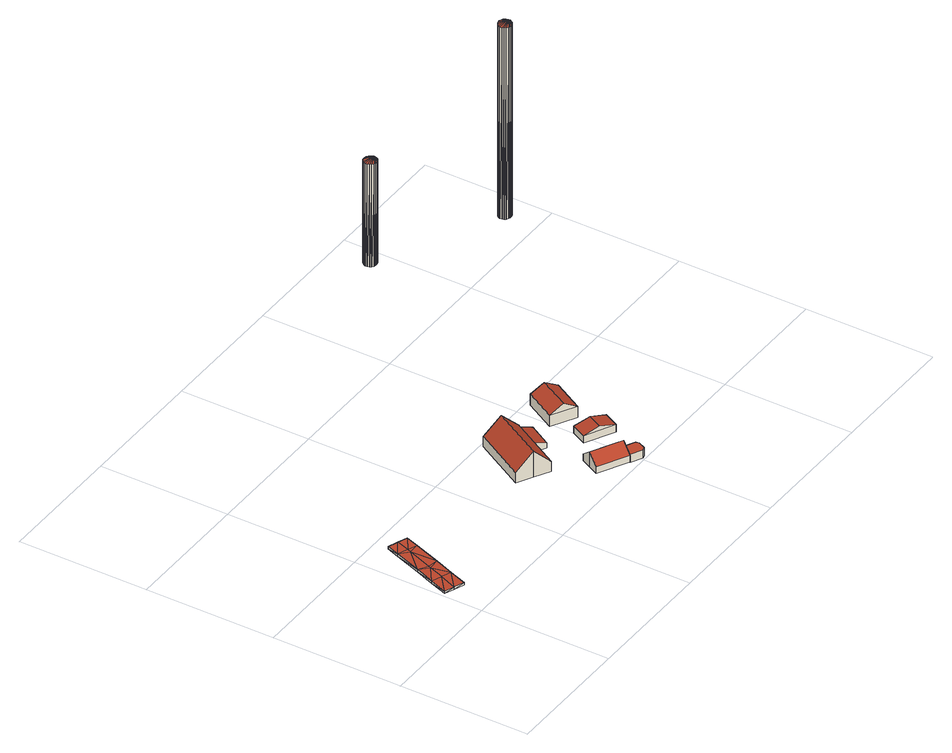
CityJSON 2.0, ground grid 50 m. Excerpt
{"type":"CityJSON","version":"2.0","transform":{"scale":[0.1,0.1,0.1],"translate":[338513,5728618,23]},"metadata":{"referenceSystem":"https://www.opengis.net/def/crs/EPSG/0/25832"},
"CityObjects":{
"building1":{"type":"Building","attributes":{"Geometrietyp2DReferenz":"2000","Gemeindeschluessel":"05170048","function":"53001_1800","roofType":"9999","measuredHeight":1},"geometry":[{"type":"Solid","lod":"2","boundaries":[[[[0,1,2]],[[1,3,2]],[[4,5,0]],[[5,1,0]],[[6,7,4]],[[7,5,4]],[[8,9,6]],[[9,7,6]],[[10,11,8]],[[11,9,8]],[[12,13,10]],[[13,11,10]],[[14,15,12]],[[15,13,12]],[[16,17,14]],[[17,15,14]],[[18,19,16]],[[19,17,16]],[[20,21,18]],[[21,19,18]],[[22,23,20]],[[23,21,20]],[[2,3,22]],[[3,23,22]],[[13,15,24]],[[24,15,17]],[[24,17,25]],[[25,17,19]],[[25,19,26]],[[26,19,27]],[[27,19,21]],[[27,21,28]],[[28,21,3]],[[3,21,23]],[[28,3,1]],[[28,1,5]],[[9,11,13]],[[9,13,24]],[[9,24,25]],[[9,25,7]],[[7,25,26]],[[7,26,27]],[[7,27,5]],[[5,27,28]],[[29,30,16]],[[30,18,16]],[[30,31,18]],[[31,32,18]],[[32,20,18]],[[32,33,20]],[[33,2,20]],[[2,22,20]],[[33,0,2]],[[33,4,0]],[[8,12,10]],[[8,29,12]],[[8,30,29]],[[8,6,30]],[[6,31,30]],[[6,32,31]],[[6,4,32]],[[4,33,32]],[[12,29,14]],[[29,16,14]]]],"semantics":{"surfaces":[{"type":"WallSurface"},{"type":"GroundSurface"},{"type":"RoofSurface"}],"values":[[0,0,0,0,0,0,0,0,0,0,0,0,0,0,0,0,0,0,0,0,0,0,0,0,1,1,1,1,1,1,1,1,1,1,1,1,1,1,1,1,1,1,1,1,2,2,2,2,2,2,2,2,2,2,2,2,2,2,2,2,2,2,2,2]]}}]},
"building2":{"type":"Building","attributes":{"Geometrietyp2DReferenz":"3000","Gemeindeschluessel":"05170048","function":"31001_1210","roofType":"3100","measuredHeight":10.49},"address":[{"country":"Germany","locality":"Wesel","thoroughfareNumber":"5","thoroughfareName":"An der Issel"}],"geometry":[{"type":"Solid","lod":"2","boundaries":[[[[34,35,36,37]],[[38,39,35,34]],[[40,41,39,38]],[[42,43,41,40]],[[44,45,43,42]],[[46,47,45,44]],[[48,49,47,46]],[[37,36,49,48]],[[37,48,46,44,42,34]],[[40,38,34,42]],[[35,39,41,43,45,47,49,36]]]],"semantics":{"surfaces":[{"type":"WallSurface"},{"type":"RoofSurface"},{"type":"GroundSurface"}],"values":[[0,0,0,0,0,0,0,0,1,1,2]]}}]},
"building3":{"type":"Building","attributes":{"Geometrietyp2DReferenz":"3000","Gemeindeschluessel":"05170048","function":"31001_1010","roofType":"3100","measuredHeight":6.1},"address":[{"country":"Germany","locality":"Wesel","thoroughfareNumber":"7","thoroughfareName":"An der Issel"}],"geometry":[{"type":"Solid","lod":"2","boundaries":[[[[50,51,52,53]],[[54,55,51,50]],[[56,57,55,54]],[[58,59,57,56]],[[60,61,59,58]],[[62,63,61,60]],[[53,52,63,62]],[[53,62,60,50]],[[58,56,54,50,60]],[[51,55,57,59,61,63,52]]]],"semantics":{"surfaces":[{"type":"WallSurface"},{"type":"RoofSurface"},{"type":"GroundSurface"}],"values":[[0,0,0,0,0,0,0,1,1,2]]}}]},
"building4":{"type":"Building","attributes":{"Geometrietyp2DReferenz":"3000","Gemeindeschluessel":"05170048","function":"51009_1610","roofType":"2100","measuredHeight":4.06},"geometry":[{"type":"Solid","lod":"2","boundaries":[[[[64,65,66,46]],[[67,68,65,64]],[[48,69,68,67]],[[46,66,69,48]],[[67,64,46,48]],[[65,68,69,66]]]],"semantics":{"surfaces":[{"type":"WallSurface"},{"type":"RoofSurface"},{"type":"GroundSurface"}],"values":[[0,0,0,0,1,2]]}}]},
"building5":{"type":"Building","attributes":{"Geometrietyp2DReferenz":"3000","Gemeindeschluessel":"05170048","function":"31001_1010","roofType":"1000","measuredHeight":3.12},"address":[{"country":"Germany","locality":"Wesel","thoroughfareNumber":"7","thoroughfareName":"An der Issel"}],"geometry":[{"type":"Solid","lod":"2","boundaries":[[[[70,71,72,73]],[[74,75,71,70]],[[76,77,75,74]],[[78,79,77,76]],[[80,81,79,78]],[[73,72,81,80]],[[78,76,74,70,73,80]],[[71,75,77,79,81,72]]]],"semantics":{"surfaces":[{"type":"WallSurface"},{"type":"RoofSurface"},{"type":"GroundSurface"}],"values":[[0,0,0,0,0,0,1,2]]}}]},
"building6":{"type":"Building","attributes":{"Geometrietyp2DReferenz":"3000","Gemeindeschluessel":"05170048","function":"31001_2463","roofType":"3100","measuredHeight":4.66},"address":[{"country":"Germany","locality":"Wesel","thoroughfareNumber":"7","thoroughfareName":"An der Issel"}],"geometry":[{"type":"Solid","lod":"2","boundaries":[[[[82,83,84,85]],[[86,87,83,82]],[[88,89,87,86]],[[85,84,89,88]],[[82,90,86]],[[88,91,85]],[[85,91,90,82]],[[86,90,91,88]],[[83,87,89,84]]]],"semantics":{"surfaces":[{"type":"WallSurface"},{"type":"RoofSurface"},{"type":"GroundSurface"}],"values":[[0,0,0,0,0,0,1,1,2]]}}]},
"building7":{"type":"Building","attributes":{"Geometrietyp2DReferenz":"3000","Gemeindeschluessel":"05170048","function":"31001_2723","roofType":"3100","measuredHeight":7.53},"address":[{"country":"Germany","locality":"Wesel","thoroughfareNumber":"5","thoroughfareName":"An der Issel"}],"geometry":[{"type":"Solid","lod":"2","boundaries":[[[[92,93,94,95]],[[96,97,93,92]],[[98,99,97,96]],[[95,94,99,98]],[[92,100,96]],[[98,101,95]],[[95,101,100,92]],[[96,100,101,98]],[[93,97,99,94]]]],"semantics":{"surfaces":[{"type":"WallSurface"},{"type":"RoofSurface"},{"type":"GroundSurface"}],"values":[[0,0,0,0,0,0,1,1,2]]}}]},
"building8":{"type":"Building","attributes":{"Geometrietyp2DReferenz":"1000","Gemeindeschluessel":"05170048","function":"51002_1251","roofType":"1000","measuredHeight":42.12},"geometry":[{"type":"Solid","lod":"2","boundaries":[[[[102,103,104]],[[103,105,104]],[[106,107,102]],[[107,103,102]],[[108,109,106]],[[109,107,106]],[[110,111,108]],[[111,109,108]],[[112,113,110]],[[113,111,110]],[[114,115,112]],[[115,113,112]],[[116,117,114]],[[117,115,114]],[[118,119,116]],[[119,117,116]],[[120,121,118]],[[121,119,118]],[[122,123,120]],[[123,121,120]],[[124,125,122]],[[125,123,122]],[[126,127,124]],[[127,125,124]],[[128,129,126]],[[129,127,126]],[[130,131,128]],[[131,129,128]],[[132,133,130]],[[133,131,130]],[[134,135,132]],[[135,133,132]],[[136,137,134]],[[137,135,134]],[[138,139,136]],[[139,137,136]],[[140,141,138]],[[141,139,138]],[[104,105,140]],[[105,141,140]],[[105,103,141]],[[103,107,141]],[[107,109,141]],[[109,111,141]],[[111,113,141]],[[113,115,141]],[[115,117,141]],[[117,119,141]],[[119,121,141]],[[121,123,141]],[[123,125,141]],[[125,127,141]],[[127,129,141]],[[129,131,141]],[[131,133,141]],[[133,135,141]],[[135,137,141]],[[137,139,141]],[[102,104,106]],[[104,140,106]],[[140,138,106]],[[138,136,106]],[[136,134,106]],[[134,132,106]],[[132,130,106]],[[130,128,106]],[[128,126,106]],[[126,124,106]],[[124,122,106]],[[122,120,106]],[[120,118,106]],[[118,116,106]],[[116,114,106]],[[114,112,106]],[[112,110,106]],[[110,108,106]]]],"semantics":{"surfaces":[{"type":"WallSurface"},{"type":"GroundSurface"},{"type":"RoofSurface"}],"values":[[0,0,0,0,0,0,0,0,0,0,0,0,0,0,0,0,0,0,0,0,0,0,0,0,0,0,0,0,0,0,0,0,0,0,0,0,0,0,0,0,1,1,1,1,1,1,1,1,1,1,1,1,1,1,1,1,1,1,2,2,2,2,2,2,2,2,2,2,2,2,2,2,2,2,2,2]]}}]},
"building9":{"type":"Building","attributes":{"Geometrietyp2DReferenz":"1000","Gemeindeschluessel":"05170048","function":"51002_1251","roofType":"1000","measuredHeight":78.89},"geometry":[{"type":"Solid","lod":"2","boundaries":[[[[142,143,144]],[[143,145,144]],[[146,147,142]],[[147,143,142]],[[148,149,146]],[[149,147,146]],[[150,151,148]],[[151,149,148]],[[152,153,150]],[[153,151,150]],[[154,155,152]],[[155,153,152]],[[156,157,154]],[[157,155,154]],[[158,159,156]],[[159,157,156]],[[160,161,158]],[[161,159,158]],[[162,163,160]],[[163,161,160]],[[164,165,162]],[[165,163,162]],[[166,167,164]],[[167,165,164]],[[168,169,166]],[[169,167,166]],[[170,171,168]],[[171,169,168]],[[172,173,170]],[[173,171,170]],[[174,175,172]],[[175,173,172]],[[176,177,174]],[[177,175,174]],[[178,179,176]],[[179,177,176]],[[180,181,178]],[[181,179,178]],[[144,145,180]],[[145,181,180]],[[145,143,181]],[[143,147,181]],[[147,149,181]],[[149,151,181]],[[151,153,181]],[[153,155,181]],[[155,157,181]],[[157,159,181]],[[159,161,181]],[[161,163,181]],[[163,165,181]],[[165,167,181]],[[167,169,181]],[[169,171,181]],[[171,173,181]],[[173,175,181]],[[175,177,181]],[[177,179,181]],[[142,144,146]],[[144,180,146]],[[180,178,146]],[[178,176,146]],[[176,174,146]],[[174,172,146]],[[172,170,146]],[[170,168,146]],[[168,166,146]],[[166,164,146]],[[164,162,146]],[[162,160,146]],[[160,158,146]],[[158,156,146]],[[156,154,146]],[[154,152,146]],[[152,150,146]],[[150,148,146]]]],"semantics":{"surfaces":[{"type":"WallSurface"},{"type":"GroundSurface"},{"type":"RoofSurface"}],"values":[[0,0,0,0,0,0,0,0,0,0,0,0,0,0,0,0,0,0,0,0,0,0,0,0,0,0,0,0,0,0,0,0,0,0,0,0,0,0,0,0,1,1,1,1,1,1,1,1,1,1,1,1,1,1,1,1,1,1,2,2,2,2,2,2,2,2,2,2,2,2,2,2,2,2,2,2]]}}]}
},
"vertices":[
[189,412,20],[189,412,10],[152,426,20],[152,426,10],[171,362,20],[171,362,10],[133,259,20],[133,259,10],[106,186,19],[106,186,9],[82,120,18],[82,120,8],[44,134,18],[44,134,8],[7,148,18],[7,148,8],[31,214,19],[31,214,9],[58,287,20],[58,287,10],[96,390,20],[96,390,10],[114,439,20],[114,439,10],[69,200,9],[90,257,10],[93,266,10],[128,360,10],[134,376,10],[69,200,19],[90,257,20],[93,266,20],[128,360,20],[134,376,20],
[716,251,112],[716,251,7],[775,219,7],[775,219,48],[657,284,48],[657,284,7],[770,485,48],[770,485,7],[829,452,112],[829,452,7],[888,419,48],[888,419,7],[883,410,48],[883,410,7],[834,324,48],[834,324,7],
[862,123,70],[862,123,9],[842,85,9],[842,85,36],[881,161,36],[881,161,9],[996,102,36],[996,102,9],[981,71,63],[981,71,9],[977,64,70],[977,64,9],[957,26,36],[957,26,9],
[924,387,30],[924,387,8],[883,410,8],[875,301,30],[875,301,8],[834,324,8],
[1026,48,40],[1026,48,8],[981,71,8],[981,71,40],[1029,35,40],[1029,35,8],[1015,7,40],[1015,7,8],[1002,3,40],[1002,3,8],[957,26,40],[957,26,8],
[1076,157,38],[1076,157,8],[1105,214,8],[1105,214,38],[965,213,38],[965,213,8],[994,271,38],[994,271,8],[1020,185,55],[1049,242,55],
[1054,480,49],[1054,480,4],[988,362,4],[988,362,49],[1146,430,49],[1146,430,4],[1080,311,49],[1080,311,4],[1100,455,79],[1034,337,79],
[1467,1371,421],[1467,1371,0],[1463,1377,421],[1463,1377,0],[1470,1363,421],[1470,1363,0],[1470,1356,421],[1470,1356,0],[1467,1348,421],[1467,1348,0],[1463,1342,421],[1463,1342,0],[1456,1337,421],[1456,1337,0],[1449,1335,421],[1449,1335,0],[1441,1335,421],[1441,1335,0],[1434,1337,421],[1434,1337,0],[1427,1342,421],[1427,1342,0],[1423,1348,421],[1423,1348,0],[1420,1356,421],[1420,1356,0],[1420,1363,421],[1420,1363,0],[1423,1371,421],[1423,1371,0],[1427,1377,421],[1427,1377,0],[1434,1382,421],[1434,1382,0],[1441,1384,421],[1441,1384,0],[1449,1384,421],[1449,1384,0],[1456,1382,421],[1456,1382,0],
[1928,1136,791],[1928,1136,3],[1924,1142,791],[1924,1142,3],[1931,1128,791],[1931,1128,3],[1931,1120,791],[1931,1120,3],[1928,1113,791],[1928,1113,3],[1924,1107,791],[1924,1107,3],[1917,1102,791],[1917,1102,3],[1910,1100,791],[1910,1100,3],[1902,1100,791],[1902,1100,3],[1895,1102,791],[1895,1102,3],[1888,1107,791],[1888,1107,3],[1884,1113,791],[1884,1113,3],[1881,1120,791],[1881,1120,3],[1881,1128,791],[1881,1128,3],[1884,1136,791],[1884,1136,3],[1888,1142,791],[1888,1142,3],[1895,1146,791],[1895,1146,3],[1902,1149,791],[1902,1149,3],[1910,1149,791],[1910,1149,3],[1917,1146,791],[1917,1146,3]
]}
